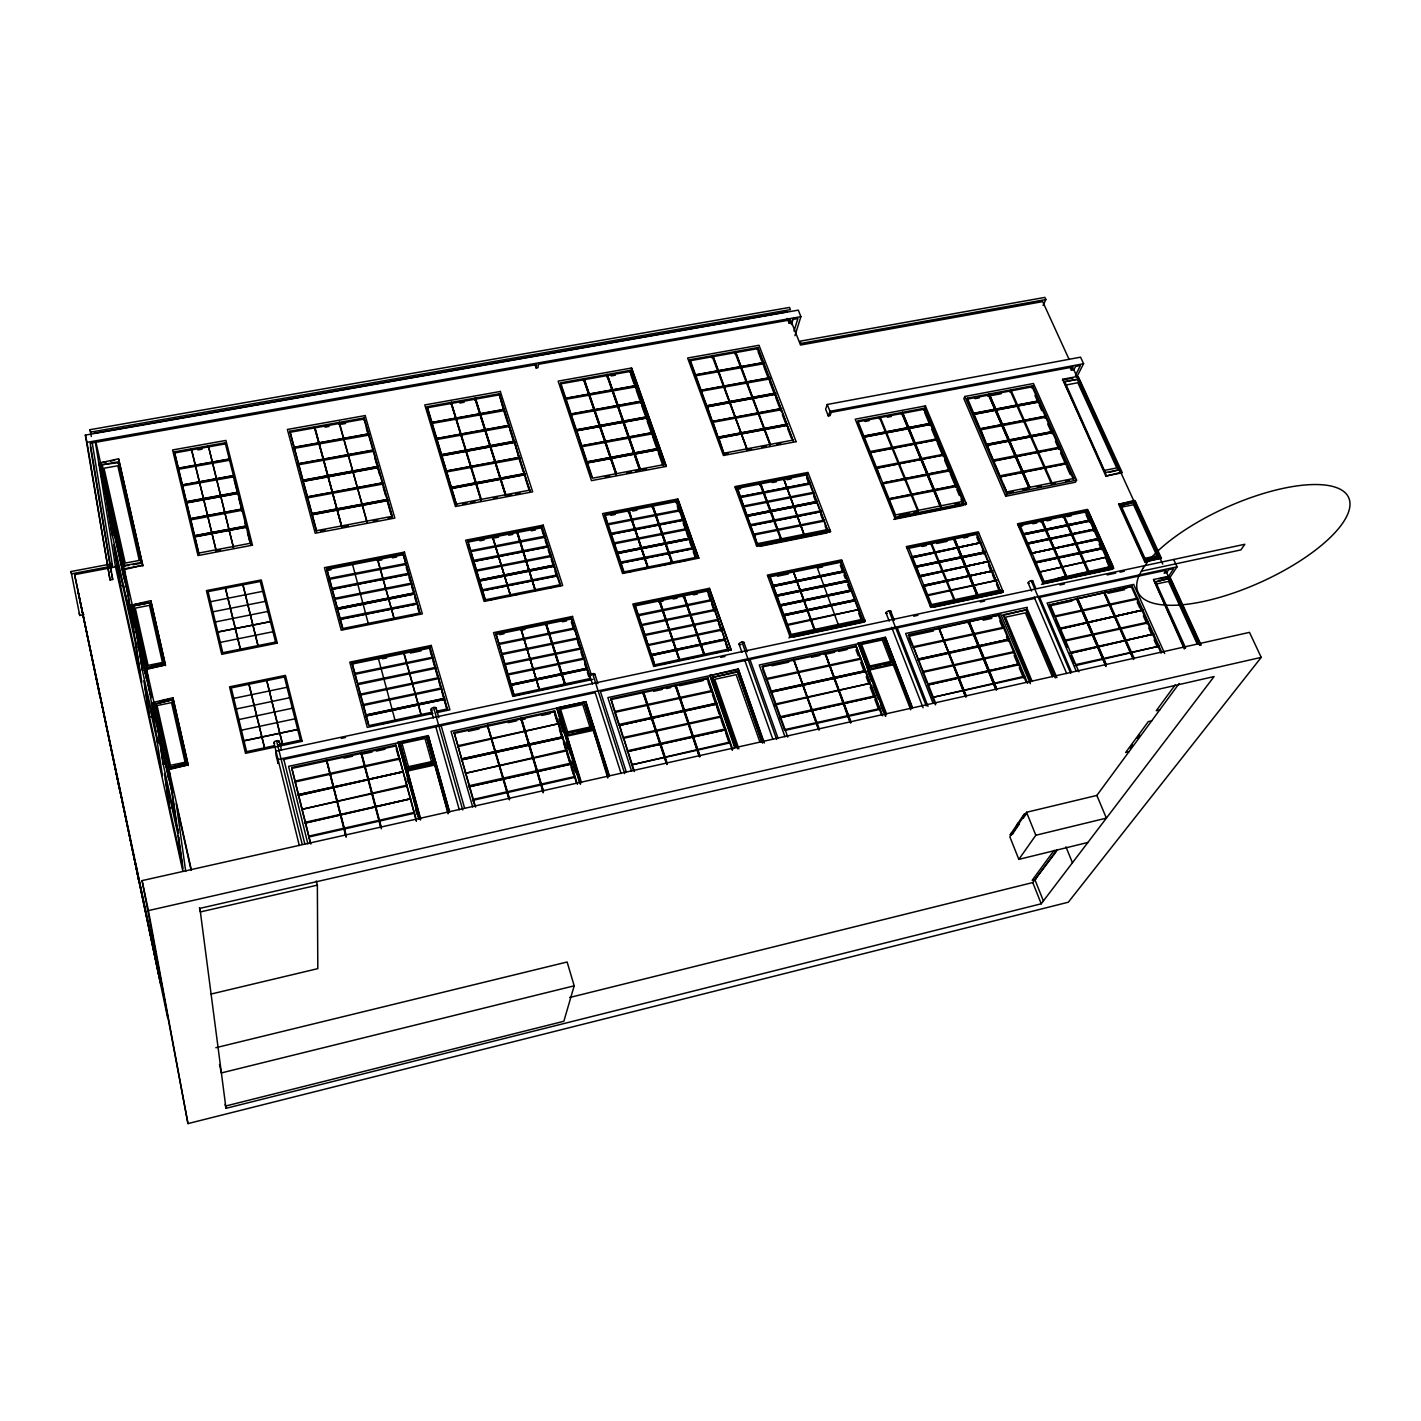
<?xml version="1.0" encoding="UTF-8"?>
<svg xmlns="http://www.w3.org/2000/svg" width="1421" height="1421" viewBox="0 0 1421 1421"><rect width="100%" height="100%" fill="white"/><g stroke="black" fill="none" stroke-linecap="round" stroke-linejoin="round"><path stroke-width="1.5" d="M326.759 568.56L342.87 628.508L420.012 612.966L403.031 553.71L326.759 568.56L326.741 570.638L330.969 569.803M326.688 760.892L326.706 759.969L346.227 835.779M332.034 588.223L332.034 590.283M334.717 598.205L334.699 600.248M339.264 424.613L339.477 422.339M337.434 609.36L337.416 608.206L414.257 592.912L414.221 594.049L337.434 609.36L414.186 593.925M340.116 620.426L340.116 618.277L417.152 602.984L417.081 603.996L340.134 619.414M352.301 564.617L352.319 563.586L368.483 624.334M352.124 664.051L352.159 663.074L429.817 647.106L447.437 709.843L429.728 648.1L352.124 664.051L357.097 682.524M354.877 673.234L354.895 674.353L432.606 658.136M364.025 420.172L364.078 417.952L289.848 431.22L303.082 481.47L377.986 467.651L377.968 466.337L303.01 480.156L303.099 482.554M357.648 685.668L357.666 683.59L435.625 667.39L435.572 668.492M360.437 696.059L360.454 693.999M366.991 521.081L366.955 522.146L339.282 422.374M361.378 753.414L361.414 752.491L381.432 827.875M366.05 716.966L366.085 714.941L444.507 698.35L444.4 699.31L366.085 716.024M377.453 560.762L377.737 558.631M382.64 485.165L382.675 482.785L307.469 496.799L307.54 498.096M378.146 658.705L378.181 657.71L395.233 720.962M394.185 619.165L377.542 558.666M419.941 613.961L403.031 553.71M395.038 720.998L395.091 720.056M405.784 563.355L405.767 564.51L329.37 579.342M416.371 821.285L395.855 745.066L291.731 767.5L291.785 769.347M408.609 573.16L408.538 574.191L332.034 589.253L342.852 629.503M403.742 654.406L403.866 652.434L421.202 715.438L421.291 714.479M403.937 654.37L404.079 652.399M449.587 811.746L428.254 735.616L398.075 742.117L418.946 819.153M400.029 743.112L406.761 767.66L400.029 743.112L426.655 736.717L433.458 761.834L426.602 737.375M399.496 758.405L399.372 760.253L399.461 758.228L295.106 781.053M427.117 408.893L427.277 406.655L499.304 393.777L529.962 491.133L499.162 394.896L427.188 407.774L456.603 505.094L427.277 406.655M417.117 602.841L417.046 603.872L340.099 619.272M405.145 768.797L435.465 762.171M431.86 424.595L432.02 422.374L504.277 409.319L504.206 410.633L431.931 423.476M420.563 820.041L407.223 769.827L434.524 763.876L448.219 812.652M406.868 785.316L406.726 787.127L406.815 785.156L301.963 809.331L406.743 786.062M436.851 439.728L436.869 438.414L509.357 425.199L509.073 427.401M410.58 798.904L305.408 823.114M441.647 456.976L441.771 454.578L514.473 441.185L518.683 457.473M414.221 813.451L414.257 812.386L308.854 836.116L308.872 837.875M451.203 404.576L451.416 402.338M429.639 649.095L429.817 647.106M446.656 472.163L446.691 470.866L519.624 457.278L519.535 458.574L446.585 471.95M432.641 658.278L432.695 657.159L354.913 673.376M449.551 812.297L428.254 735.616M438.521 678.758L438.574 677.657L360.49 694.123M441.469 689.078L441.54 687.977L363.296 704.567L363.279 705.527L441.434 688.954M448.077 813.86L434.524 763.876M475.005 400.313L475.236 398.075L505.592 494.739M475.182 400.278L475.413 398.04L505.787 494.686M473.495 562.414L473.744 560.336L547.991 545.859M474.863 806.098L454.134 732.508L554.634 710.837L577.406 784.303M499.304 393.777L503.371 409.603M457.882 745.545L457.811 746.647L558.613 723.68L457.935 745.723M553.799 567.245L554.137 565.061L479.659 579.892L479.57 581.047L553.995 566.215L479.516 580.923M482.412 591.9L482.625 589.733L557.281 574.919L556.908 576.944M492.572 537.316L510.565 595.701L492.519 536.303L510.565 595.701L510.512 594.724M492.43 538.364L492.696 536.268M485.52 600.746L467.918 541.099L541.863 526.711L560.407 584.67L560.229 585.701L541.685 527.759L467.811 542.129M465.413 773.131L465.537 772.225M469.196 787.643L469.392 785.671L570.851 763.166L570.691 764.249L469.321 786.737L570.638 764.072M522.626 693.839L514.207 695.633L495.876 633.535L571.1 618.082L592.486 684.123M473.069 801.16L473.264 799.206M791.746 322.869L789.206 323.313L790.254 319.903L538.47 364.273L537.973 367.684L536.143 368.021L536.641 364.593L90.198 443.263L112.721 579.466L110.039 579.981L85.367 435.092L798.3 310.133L800.893 316.67L794.943 335.693M487.35 727.161L487.883 725.225M524.58 475.875L524.829 473.513L451.647 487.279L451.452 489.428L451.718 487.492L524.9 473.726M516.853 533.603L517.351 531.472L535.468 590.692L517.191 532.52M507.99 675.082L508.096 673.98L583.942 658.189L583.729 659.149L507.954 674.957M521.098 628.366L520.761 630.338L524.917 629.485M541.508 528.807L541.863 526.711M514.207 695.633L495.876 633.535M565.416 400.438L565.789 398.217L635.933 385.553L635.524 387.969M544.563 538.346L544.882 536.143L470.813 550.638M473.655 561.508L547.813 546.907L547.955 545.735M570.674 416.14L571.064 413.937L641.404 401.095L640.924 403.298M520.797 719.95L521.383 718.014L543.55 791.337M551.028 555.38L550.886 556.535L476.568 571.118M583.48 380.899L584.067 378.625L616.483 473.637M545.611 625.24L546.161 623.197L565.238 683.856M581.598 447.011L581.722 445.714L652.505 432.535L651.99 434.702M586.695 463.939L587.122 461.789L658.118 448.414L657.674 450.794M586.766 464.152L587.175 461.985L658.189 448.627M606.749 376.725L607.193 374.487L640.214 469.125L607.193 374.487L606.927 376.689M514.349 694.691L590.443 678.492L590.23 679.469L571.1 618.082M554.243 712.72L554.634 710.837M609.325 775.617L585.932 701.69L556.801 707.96L579.697 782.793M573.889 630.018L574.262 627.904M630.089 372.551L630.551 370.313L560.62 382.817L592.61 478.184L663.838 464.631L630.551 370.313M577.086 640.018L577.459 637.905M607.069 522.981L604.778 514.473L676.503 500.512L696.521 557.263L624.032 571.864L604.778 514.473M580.674 647.958L580.496 649.06L504.864 664.744L505.006 663.767L580.709 648.083M686.148 529.749L614.067 543.888L607.691 524.846L607.922 523.816L679.789 509.873L679.238 511.969M562.325 738.796L562.663 736.771L461.701 758.85L461.47 760.679M564.546 733.982L556.801 707.96M584.28 703.431L591.829 727.268L584.422 702.756L558.755 708.28L566.073 732.899L559.235 710.944M579.963 779.827L566.695 734.994L593.037 729.239L608.135 776.807M583.694 659.024L583.907 658.047M610.693 535.522L611.101 533.319L683.11 519.269M640.995 403.511L641.475 401.29L571.135 414.133M566.606 751.016L566.748 749.933L465.466 773.308L566.553 750.856M613.89 545.042L614.298 542.858L686.432 528.701L685.863 530.779M586.713 670.126L587.157 668.19L511.205 684.247L511.045 685.206L586.926 669.149M586.749 670.25L587.193 668.314L511.24 684.371L511.08 685.348L586.98 669.291M646.448 418.946L646.946 416.762L576.375 429.764L586.98 463.068L657.923 449.711L586.909 462.855M646.519 419.159L647.017 416.957L576.446 429.977M628.153 511.933L628.633 509.837L648.136 567.015M628.331 511.897L628.81 509.802L647.887 568.027L628.384 510.885M585.932 701.69L451.043 731.353L472.678 806.95M652.061 434.915L652.576 432.73L581.793 445.928M574.83 777.553L574.99 776.488L473.317 799.366M607.797 778.033L593.037 729.239M593.8 727.605L564.688 733.325M652.026 507.279L652.719 505.148L672.488 562.094L672.204 563.125L664.033 564.776M663.838 464.631L663.571 465.715L630.32 371.432L560.442 383.936L565.682 399.532M689.824 360.792L690.109 359.673L758.015 347.523L793.238 441.043L757.695 348.642L689.824 360.792L700.34 389.372M614.192 710.571L610.906 698.723L707.942 677.817L732.739 749.453M634.867 605.932L635.116 604.937L708.049 589.946L728.582 650.019L707.747 590.958L634.867 605.932L638.171 615.79L711.175 600.692L711.441 599.573M695.437 376.068L695.722 374.966L763.841 362.657M638.171 615.79L638.384 614.654L711.477 599.698M614.831 712.56L615.009 711.441L712.33 690.499M641.741 624.689L648.171 645.596L648.438 644.619L721.886 629.183M712.099 357.879L712.685 355.623L747.126 449.818M712.276 357.843L712.862 355.605L747.304 449.782L751.46 448.983M675.934 502.625L676.503 500.512M622.576 736.54L619.201 724.408L716.699 703.111L716.095 705.136M644.814 635.613L645.045 634.512L718.404 619.307M711.761 420.474L707.107 405.873L775.617 393.244L774.925 395.447M658.829 601.953L659.38 599.946L679.7 659.522L675.33 661.351M648.385 644.495L648.118 645.471L721.566 630.16M633.553 770.519L623.41 737.463L721.193 716.113L720.536 717.96M682.79 520.193L610.87 534.349L682.826 520.317L683.075 519.145M685.828 530.655L686.396 528.594M635.116 604.937L654.903 665.703L651.759 654.53L725.349 638.97L724.746 641.049M734.693 353.829L735.492 351.555L770.324 445.395L735.012 352.71M642.701 693.643L643.233 691.743L667.017 763.663M642.949 693.59L643.482 691.69L667.266 763.592M725.332 729.932L627.46 751.656L627.656 750.572M723.431 452.198L718.564 437.046L787.483 424.08L786.843 426.442M693.093 547.582L692.844 548.737L620.551 563.213L620.746 562.077L693.146 547.707M631.67 764.676L631.919 763.752M683.11 596.962L683.679 594.955L704.283 654.282M690.109 359.673L724.159 454.187L728.334 453.388M683.288 596.927L683.874 594.919L704.461 654.246M757.357 349.779L758.015 347.523M215.832 1047.721L567.121 961.999L574.191 985.819L563.853 1021.273L225.69 1106.018M763.184 364.877L763.77 362.462L695.651 374.771L695.366 375.872L763.503 363.776M675.011 686.68L675.579 684.78L699.736 756.15M675.259 686.627L675.828 684.727L699.985 756.079M769.294 378.803L769.631 377.702L701.317 390.171M769.027 380.118L769.702 377.897L701.388 390.366M746.309 514.438L737.108 487.456L757.411 544.634L754.231 534.03L824.446 520.104L824.056 521.134L753.894 535.06M707.427 591.953L708.049 589.946M791.426 324.61L793.362 318.322M740.181 497.759L740.501 496.711L810.148 482.962L809.828 484.135L740.146 497.652L740.465 496.586L810.201 483.087M794.002 331.111L797.892 318.553L792.811 319.441M743.592 507.066L743.876 505.894L813.736 492.288L813.363 493.336L743.556 506.942M714.319 611.456L714.887 609.343M820.823 510.672L820.468 511.826L750.483 525.77L746.984 516.267L747.322 515.237L817.253 501.4L816.915 502.554L747.037 516.391L747.357 515.343L817.288 501.524M780.875 410.882L781.479 408.502L712.774 421.309M759.56 485.058L760.413 482.927L781.319 538.861M717.765 621.279L718.369 619.183M750.093 526.676L750.768 524.615L820.858 510.796M750.146 526.8L750.821 524.74M721.246 631.137L721.85 629.041M753.947 535.184L754.285 534.154M707.303 679.718L707.942 677.817M764.356 742.952L738.21 668.918L709.825 675.65L734.888 747.926M736.522 747.357L712.276 677.48L737.304 671.458L762.597 743.13M711.69 692.4L712.276 690.34M1076.585 377.364L1083.584 363.723L1080.564 357.168L827.253 404.488L825.619 409.159L828.319 415.98L830.077 415.66L831.232 412.374L1073.086 366.955L1071.416 370.242L1073.85 369.78L1075.519 366.494L1080.422 365.57L1075.431 375.357M782.811 613.694L769.649 575.949L791.16 634.441L862.618 619.254L840.362 561.437L862.174 620.231L862.618 619.254M806.293 474.987L806.666 473.921L827.661 530.495L806.293 474.987L736.789 488.504M761.62 741.726L737.304 671.458M763.379 741.531L738.21 668.918M828.319 415.98L829.971 411.326L827.253 404.488M772.491 587.601L773.148 585.47L843.985 570.851L843.577 571.846L772.793 586.482M724.994 730.856L725.598 728.849L627.709 750.732M804.179 535.22L783.61 478.415L804.375 535.184L808.602 534.332M804.375 535.184L783.433 478.451M779.969 605.985L780.289 604.884L851.357 590.035L851.001 591.154L779.969 605.985L850.948 591.029M730.092 741.833L729.808 742.917L631.723 764.835L730.145 741.993M792.971 572.095L793.344 571.1L814.535 630.356L793.167 571.135L814.926 629.379M786.754 626.412L787.483 624.458L858.852 609.502L787.127 625.435L783.877 614.636L855.087 599.68L854.714 600.799L783.557 615.755L854.66 600.674M863.115 438.379L863.861 436.034L930.968 423.209L930.133 425.554M829.509 532.36L830.308 530.317L756.381 545.202M789.028 638.047L789.774 636.093L864.909 620.124L864.057 622.078L793.327 637.123M879.155 418.786L880.167 416.584M775.919 704.052L775.173 705.917L775.848 703.892L870.309 683.27L775.493 704.834M793.771 659.308L819.011 730.216M879.919 478.131L876.437 467.367M901.429 414.559L902.477 412.374L941.039 505.769L940.4 506.853L901.873 413.475M779.756 718.706L780.449 716.681L875.105 695.864M847.289 581.544L847.662 580.425L776.719 595.15L776.399 596.269L847.289 581.544L776.346 596.145M923.774 410.332L924.662 408.164L857.751 420.829L895.532 514.935L963.616 501.24L924.662 408.164M888.693 499.997L889.12 498.966L957.008 485.449M838.514 625.258L816.738 566.286M858.391 610.373L858.817 609.378M937.38 438.538L936.919 439.604L869.67 452.606L863.453 437.117L930.506 424.275M936.528 440.883L937.469 438.752L870.078 451.541L869.741 452.819L937.007 439.817M964.823 396.477L963.864 398.644L1005.695 496.266L1075.466 482.199L1076.603 480.12L1033.476 383.51L964.823 396.477L1006.743 494.188L1005.695 496.266M881.571 714.923L856.046 645.898L762.295 666.094L787.785 737.108M912.531 707.64L885.336 637.247L858.124 643.109L885.549 716.379M966.866 399.212L967.346 398.129L1032.694 385.766L1074.01 478.415L1073.441 479.463L1032.161 386.849L966.866 399.212L973.367 414.328L1038.822 401.823L1039.355 400.74L973.847 413.245L973.367 414.328M942.993 456.319L943.846 453.992M859.705 644.104L868.426 666.911L859.705 644.104L883.969 638.26L892.477 661.671L883.649 638.953M860.717 658.118L860.344 659.237L766.381 679.469M949.885 470.617L950.365 469.569L882.672 482.909L881.819 485.005L882.761 483.104L950.454 469.765L949.494 471.861M988.075 396.175L989.069 394.008L1029.657 487.332L1029.124 488.38L988.572 395.091M988.252 396.157L989.247 393.972L1029.834 487.296L1029.301 488.344L988.75 395.074M867.041 667.941L894.679 661.298L885.958 663.82M869.084 669.38L893.916 663.5L911.394 708.528M912.193 707.942L885.336 637.247M956.031 487.527L956.919 485.236L889.049 498.753L888.605 499.801L956.528 486.479M931.537 542.715L930.897 543.781L954.237 600.657M1043.085 305.515L1045.874 299.547L1044.897 297.398L800.147 341.164L801.035 343.402L1045.874 299.547M919.991 575.825L988.803 561.455L919.476 576.713L919.955 575.7L988.767 561.331L919.529 576.819M869.794 684.052L870.238 683.11M1009.834 392.072L1011.024 389.869M989.229 451.292L987.151 444.24L1053.032 431.398L1052.037 433.725L1047.721 424.044M1052.57 432.659L986.742 445.501L987.24 444.436L1053.121 431.593M963.616 501.24L963.118 502.27L924.218 409.248L857.343 421.913L862.689 435.217M923.774 585.257L923.366 586.376L992.764 570.887L923.774 585.257L992.764 570.887L923.313 586.251L926.403 593.942M965.214 505.006L966.209 502.927L894.608 517.351M762.668 669.131L780.129 717.783L874.661 696.805L875.052 695.704M910.737 709.79L893.294 664.797L893.916 663.5M953.864 539.056L977.275 595.754L977.79 594.76L954.361 538.044L953.704 539.092L977.097 595.79L968.785 597.548M927.203 595.95L927.629 594.848L996.725 580.372L927.149 595.825L931.075 605.577M1059.48 448.148L993.457 461.168L993.883 459.907L1060.03 447.082L1058.929 449.196M1031.628 387.933L1032.694 385.766M780.786 719.594L784.676 730.465L879.492 709.47L879.883 708.369M879.492 709.47L879.936 708.546L785.067 729.559M1038.378 403.084L1039.444 400.935L973.936 413.458L973.438 414.523L1038.911 402.019M976.564 534.385L977.062 533.372L1000.171 590.87L976.564 534.385L908.143 548.453M1073.601 369.247L1077.242 377.204L1078.45 376.974L1122.288 472.749L1105.858 476.071L1062.677 379.265L1077.633 376.423L1121.062 472.998M1007.045 492.821L967.346 398.129M1045.181 418.342L1046.176 416.016L980.472 428.698L985.002 441.469M1064.755 381.698L1077.935 379.212L1064.755 381.698L1105.52 473.157M954.059 600.692L954.734 599.662L931.359 542.751M922.691 672.577L923.188 671.636M919.476 576.713L916.136 566.197L984.824 551.934L983.794 553.941L982.266 550.247M927.131 685.988L928.037 683.963L1019.532 663.838L927.611 685.046L1018.964 664.779M1059.942 446.887L1059.391 447.952L993.368 460.955M968.216 623.446L969.229 621.51L996.938 689.309M996.157 581.242L996.672 580.248M1051.256 483.922L1051.984 482.856L1010.846 389.887M1066.905 462.5L1066.354 463.548L1000.135 476.728L995.126 465.058M1065.874 464.791L1066.993 462.695L1000.65 475.68L1000.224 476.941L1066.443 463.743M1026.584 545.184L1027.632 543.053L1094.543 529.145L1027.134 544.172L1023.937 536.712M1040.794 522.093L1041.895 520.068L1066.372 575.931L1055.448 579.129M1041.522 521.045L1042.073 520.033L1066.194 575.967L1065.608 576.962M1098.113 539.5L1031.078 553.373L1098.664 538.381L1097.527 540.513M1031.131 553.497L1098.717 538.506M908.126 635.542L999.229 615.044L1027.614 683.306M1000.508 613.677L1030.314 683.661M1030.616 681.814L1003.333 614.742L1026.495 609.751L1055.288 677.906M1062.997 517.546L1064.311 515.468M1003.67 627.94L1004.274 627.141L913.366 646.697L926.741 682.844M1106.941 556.943L1039.124 572.148L1106.995 557.068L1105.787 559.057M1039.177 572.272L1039.728 571.278M1026.797 608.01L1056.922 677.693M1008.786 640.267L917.806 660.161L918.232 659.042L1009.265 639.148L917.753 660.001M1002.96 615.435L1026.495 609.751M1085.271 512.963L1086.426 510.921L1111.151 566.411L1043.227 581.722L1033.511 559.057M1105.858 476.071L1121.489 472.269M1013.795 652.328L1014.416 651.546L923.117 671.476M1109.357 472.394L1119.339 469.729L1077.935 379.212M1089.339 522.111L1090.511 520.086L1023.635 533.745L1023.156 534.882L1089.925 521.098M1054.968 615.968L1137.564 598.205L1136.942 599.182L1054.4 616.927L1049.337 605.097L1132.271 586.376L1161.792 652.257M1093.424 531.294L1094.596 529.269L1027.667 543.159M1118.664 504.313L1135.184 500.92L1161.472 558.346L1144.793 561.899L1118.664 504.313L1134.384 500.441L1160.229 558.613M1134.189 502.217L1120.299 505.698L1134.189 502.217L1159.021 556.499L1144.971 560.087L1159.021 556.499M1024.044 676.982L1024.665 676.201L932.496 697.445L1024.115 677.142M1102.234 548.772L1035.145 562.876L1035.643 561.757L1102.785 547.653L1101.595 549.643L1099.143 544.154M1059.551 628.988L1142.839 609.946L1059.551 628.988L1067.384 647.283M1064.809 641.262L1065.395 640.32M1102.43 569.128L1111.151 566.411M1017.987 524.971L1087.953 510.619L1113.762 568.507L1043.103 583.551L1017.489 523.781L1087.598 509.393L1113.407 567.263L1112.181 569.235L1041.451 584.297M1104.987 592.255L1104.17 593.268L1132.981 658.562M1075.857 664.762L1075.271 665.703L1159.074 646.182L1075.804 664.602M1144.793 561.899L1160.673 557.92M1049.337 605.097L1132.271 586.376M1136.871 599.023L1137.493 598.046M1200.408 644.761L1169.039 576.198L1153.55 579.519L1184.261 648.935M1169.039 578.436L1154.953 582.059L1169.039 578.436L1199.431 644.885M1167.565 577.832L1173.693 568.613L1168.63 569.697L1166.659 572.681L1164.119 573.231L1166.09 570.247L1039.621 597.353L1071.452 671.991M1169.732 577.814L1177.068 566.819L1173.746 559.608M1147.546 622.86L1148.257 622.061L1065.324 640.16M1026.584 812.261L1009.851 836.827L1018.839 859.368L1087.882 842.458M1023.12 818.407L1025.962 814.233L1023.742 814.766L1010.1 834.891L1012.267 834.376L1019.39 823.896L1017.187 824.429M1153.586 633.944L1069.96 653.305L1070.546 652.346L1153.657 634.086L1070.031 653.447M1158.346 646.964L1159.003 646.022M1018.839 859.368L1035.82 835.246L1106.391 818.123L1096.852 795.423L1179.128 683.519M1175.167 684.922L1156.268 710.713L1159.714 709.932M1054.116 850.344L1032.161 880.31L1035.785 879.421M1130.086 747.908L1132.43 744.693M1137.209 738.192L1139.589 734.941M1056.993 849.634L1032.765 882.601L1041.22 903.792L225.992 1108.327L225.104 1104.277M1056.496 851.268L1034.754 879.883M1041.22 903.792L1214.085 676.556L199.917 908.356L225.992 1108.327M1261.226 657.372L1068.308 902.211L187.963 1123.602L142.082 880.611L1249.485 632.363L1261.226 657.372L148.441 910.595L187.963 1123.602M569.643 997.506L1032.783 882.548M574.191 985.819L221.374 1072.926L219.527 1064.507M1016.85 824.926L1019.035 824.411M1016.512 825.441L1017.827 825.121L1017.365 823.985M1010.42 834.411L1012.605 833.878M1097.261 795.334L1026.53 812.279L1035.82 835.246M1023.404 815.281L1025.607 814.748M211.09 994.043L317.807 968.642L317.363 885.141L316.332 881.002M1129.002 751.709L1125.663 752.491L1148.275 721.637L1151.685 720.838M317.363 885.141L200.379 911.927L199.455 907.717M308.872 836.987L414.186 813.274M473.193 800.272L574.777 777.376M305.391 822.226L410.527 798.726L305.355 822.937M627.407 751.478L725.261 729.772M780.076 717.605L874.59 696.645M623.162 738.387L720.856 717.037M922.638 672.417L1013.866 652.488M1064.738 641.102L1147.617 623.02M406.815 767.02L433.529 761.194M566.215 732.241L591.989 726.611M868.728 666.236L892.797 660.996M405.18 768.281L435.519 761.674M593.925 727.09L564.652 733.485L580.461 784.339M867.29 667.426L894.608 661.458M577.086 731.247L585.434 729.417M873.347 666.573L879.652 665.188M298.517 794.712L403.173 771.816L298.534 795.6M407.134 771.088L434.4 765.12M461.754 759.009L562.716 736.948M566.411 736.256L592.735 730.501M716.752 703.271L619.005 725.509L716.433 704.212M771.354 691.334L865.531 670.748M893.294 664.797L868.728 670.161L872.654 680.428M918.286 659.202L1009.319 639.308M1060.208 628.189L1142.91 610.106L1059.622 629.148M298.499 795.44L403.12 771.656L298.463 794.534L298.517 796.328M461.576 759.773L562.467 737.694M618.952 725.349L716.362 704.034M770.928 692.116L865.034 671.529M461.63 759.933L562.521 737.872M766.754 678.51L860.771 658.278M295.142 781.976L399.39 759.151M712.01 691.441L614.778 712.383L618.366 723.52M912.886 647.656L1003.723 628.1M1177.068 566.819L277.912 759.507L278.072 763.486L276.029 755.173L275.852 751.176L1244.832 544.279L1240.853 549.927L1141.4 571.189M283.223 759.542L595.292 692.631M1034.985 598.348L600.426 691.53L626.324 772.1M428.201 736.273L288.587 766.328L307.895 843.896M737.961 669.593L607.851 697.604L631.563 771.088M885.017 637.94L759.276 664.992L784.96 736.7M1027.188 607.318L905.621 633.5L933.046 703.271M1158.897 578.969L1169.82 576.606L1201.189 645.134M999.229 615.044L908.587 634.565L935.888 703.892M712.276 677.48L737.073 672.133M395.784 745.989L291.749 768.424L294.609 779.88M454.027 733.431L554.439 711.779L576.606 783.291M610.657 699.665L707.622 678.758L732.383 750.377M761.94 667.053L855.62 646.857M343.882 758.104L352.479 756.256M361.343 754.338L361.147 752.544L381.379 828.763M363.492 753.876L372.089 752.011M376.387 751.087L384.984 749.24M468.539 731.211L479.001 728.955M508.345 722.632L516.658 720.838M521.045 719.896L525.202 718.99M541.792 715.42L550.105 713.626M653.642 691.299L662.186 689.451M666.467 688.528L670.73 687.604M679.522 685.704L703.04 680.641M771.976 665.774L788.619 662.186M811.586 657.23L819.846 655.436M824.216 654.495L834.553 652.275M838.674 651.386L846.934 649.592M909.813 636.04L933.508 630.924M983.19 620.213L991.751 618.366M1048.769 606.074L1071.931 601.065M1107.971 593.303L1124.722 589.679M1156.801 583.907L1168.595 581.367L1197.068 643.66M1000.704 589.893L931.554 604.6L908.587 547.44M172.172 699.825L155.511 703.963L172.172 699.825L186.577 763.219L169.703 767.482L184.535 764.338M801.586 633.109L812.368 630.817M821.16 628.952L831.889 626.661M855.726 621.599L860.025 620.675M935.249 604.689L945.693 602.468M981.431 594.866L985.606 593.978M1075.91 574.777L1086.035 572.627M1092.287 571.295L1088.22 572.148L1063.743 516.48M168.619 768.21L167.056 768.548L168.566 777.98L170.111 777.66L168.886 768.974L188.158 764.871L172.9 697.764L152.42 702.667L171.817 791.621L176.151 821.995M274.502 745.705L246.597 751.638L231.25 687.906L284.413 676.982L300.417 740.199L278.445 744.87M432.339 712.134L368.963 725.616L352.159 663.074M436.691 711.211L447.526 708.901M655.17 664.726L728.902 649.042M930.258 606.216L1002.977 590.745L1001.912 592.717L933.579 607.264M1042.57 582.326L1113.407 567.263M380.97 724L391.024 721.85M427.916 713.999L432.25 713.076M526.854 692.951L531.063 692.045M541.774 689.771L550.158 687.995M554.35 687.089L564.83 684.869L545.788 624.245M567.139 684.371L571.331 683.483M661.031 664.389L671.245 662.222M687.728 658.705L697.871 656.555M714.337 653.056L718.404 652.186M188.158 764.871L167.412 769.951L152.42 702.667M432.961 713.431L367.293 727.41L349.779 662.15L431.416 645.4M436.691 712.632L449.924 709.825L431.202 645.436M592.806 679.398L512.786 696.432L493.531 632.647L572.61 616.412M341.253 738.405L345.552 737.481M720.713 657.408L725.012 656.484M913.632 616.217L917.93 615.293M980.277 601.989L984.575 601.083M1060.03 584.972L1064.311 584.049M1107.119 574.919L1115.698 573.089M1119.979 572.166L1124.26 571.26M168.069 775.617L169.632 775.298L169.135 771.745M243.968 740.75L297.682 729.399M244.003 740.892L297.717 729.541M366.121 715.065L444.542 698.493L444.453 699.434L366.05 715.882M651.795 654.655L725.385 639.095L651.493 655.49M651.529 655.632L725.065 640.072M166.31 763.77L163.362 764.391L158.708 732.721M1145.166 558.275L1156.907 555.771L1133.567 504.704L1121.933 507.084M238.87 719.559L292.335 708.226M360.472 695.082L438.485 678.634M644.779 635.489L718.085 620.284M783.93 614.778L855.122 599.804M1102.838 547.76L1035.145 562.876L1102.181 548.648M241.428 730.199L295 718.795M776.754 595.275L847.715 580.55M916.172 566.322L984.877 552.059M984.309 552.947L915.675 567.21L984.362 553.053M1027.081 544.048L1093.957 530.157M236.312 708.955L289.671 697.729M577.494 638.047L501.933 653.607L501.649 655.561M641.706 624.565L714.941 609.485M357.666 684.691L435.536 668.367M501.791 654.584L577.299 639.024M641.439 625.542L714.621 610.462M780.342 605.009L851.41 590.159M1031.078 553.373L1098.06 539.376M154.463 704.692L152.917 705.011L172.35 793.344L177.181 827.324L162.811 762.509M495.734 634.53L570.905 619.076M1134.349 503.283L1135.574 503.016M382.373 658.811L386.636 657.923M410.367 653.056L421.078 650.854M499.748 634.672L503.922 633.802M562.414 621.776L566.553 620.924M663.039 601.083L659.024 601.918L659.557 599.911L679.593 660.445L659.291 600.905M673.074 599.023L677.089 598.188M693.359 594.848L697.374 594.014M154.001 712.401L155.546 712.099M773.202 585.594L844.021 570.976L843.612 571.97L772.846 586.607M912.371 556.854L980.97 542.698L911.909 557.867L912.335 556.73L980.916 542.573L911.873 557.743L914.911 565.345M1023.688 533.87L1090.511 520.086L1089.871 520.974L1023.102 534.776L1019.177 525.646L1085.839 511.951L1110.547 567.405M233.772 698.404L287.024 687.267M574.297 628.046L498.878 643.482L498.593 645.454M498.735 644.477L574.084 629.023M152.402 716.379L149.614 716.966L144.853 685.899M160.307 701.05L168.762 699.31M767.82 576.34L841.978 561.117M906.829 547.795L978.625 533.053M769.294 576.962L839.953 562.45M777.482 576.216L788.158 574.013M818.265 567.832L822.528 566.961M922.158 546.481L926.279 545.628M936.759 543.479L947.043 541.365M963.687 537.955L967.808 537.102M1018.644 526.658L1022.676 525.823M1032.747 523.763L1036.779 522.928M1046.975 520.832L1050.989 520.015M1067.189 516.676L1071.203 515.859M147.429 675.703L145.901 676.023L144.764 668.456L146.31 668.136M132.117 614.245L146.381 678.332L147.908 678.03L146.523 668.74L165.422 664.921L150.804 600.657L130.75 605.31L149.951 693.377L155.848 731.211L142.047 668.971M557.068 575.807L482.501 590.745L557.103 575.931M692.809 548.613L620.515 563.089L623.783 572.876M1105.201 470.244L1116.764 467.935L1077.846 382.746L1066.46 384.913M1007.578 491.79L1074.01 478.415M1105.947 472.429L1119.339 469.729M1009.052 492.412L1013.066 491.613M1023.102 489.588L1027.117 488.788M1037.277 486.728L1041.273 485.929M1055.43 483.087L1051.416 483.886L1010.349 390.988M1065.43 481.062L1069.445 480.262M757.748 543.604L828.052 529.465M899.209 515.13L909.493 513.07M913.614 512.235L917.717 511.418M954.93 503.922L959.015 503.105M163.895 663.341L147.358 667.39L133.663 605.843L150.093 602.646L163.983 664.051L149.436 666.982M1006.743 494.188L1076.603 480.12M783.06 539.465L787.287 538.612M485.645 599.733L560.407 584.67M387.809 620.444L392.072 619.592M409.284 616.11L413.547 615.257M487.581 600.337L495.876 598.667M514.686 594.866L518.789 594.049M549.909 587.779L554.03 586.944M627.798 572.077L631.812 571.26M641.866 569.235L645.88 568.436M656.058 566.375L660.037 565.576M678.208 561.917L688.208 559.892M146.381 678.332L145.084 669.753L165.422 664.921M760.057 546.375L827.342 532.804M893.72 519.411L963.047 505.432M750.43 525.646L820.432 511.72M270.399 621.545L217.804 632.025L270.434 621.688M337.452 608.348L414.31 593.037M479.694 580.017L554.172 565.185M689.451 539.092L617.282 553.48L617.513 552.449L689.736 538.062L689.167 540.122L689.789 538.186L617.567 552.574L617.318 553.604L689.487 539.216M220.291 642.399L272.974 631.723M473.619 561.384L547.76 546.783M332.07 589.378L408.573 574.315L408.644 573.285L332.07 588.365M949.974 470.813L882.246 483.957L895.106 515.965M746.984 516.267L816.862 502.448M215.37 621.954L267.841 611.439M334.752 598.33L411.468 583.143L411.397 584.173L334.752 599.342M476.692 570.087L551.082 555.504M943.935 454.205L876.366 467.172L875.94 468.22L943.384 455.057L876.011 468.433M132.419 615.471L133.929 615.169L135.865 623.819M210.503 601.705L262.761 591.331M405.82 563.48L329.37 578.311L329.37 580.372M470.688 551.668L544.74 537.316M607.691 524.846L679.522 510.921M212.937 611.812L265.283 601.367M79.256 613.215L79.736 615.471L83.91 614.654M134.338 604.618L144.693 602.593M404.594 552.076L324.45 567.654L341.218 630.214L422.357 613.854L404.399 552.13M543.337 525.113L465.626 540.211L484.099 601.403L562.716 585.559L543.142 525.148M735.296 487.794L808.265 473.619M150.093 602.646L133.663 605.843M736.451 489.57L740.661 488.753M772.278 482.589L776.452 481.772M787.074 479.712L791.266 478.895M402.96 554.758L326.759 569.59L331.502 587.299M604.564 515.521L676.218 501.577L696.219 558.275M377.649 560.709L381.858 559.892M392.374 557.849L396.583 557.032M479.961 540.797L484.064 539.998M494.472 537.973L498.54 537.174M508.7 535.202L512.786 534.403M531.312 530.797L535.397 529.997M610.835 515.308L615.169 514.455M632.647 511.063L636.945 510.21M986.654 445.306L1052.481 432.464M1046.265 416.211L980.561 428.893L980.064 429.959L1045.714 417.277M132.935 564.776L141.088 563.231L118.245 462.66L102.134 464.738L118.121 461.878L140.981 562.485L124.657 565.594L128.849 565.558M250.576 543.231L198.798 553.071L174.428 451.842L225.175 442.784L250.647 544.279M456.709 504.029L530.122 490.067M724.479 453.104L793.593 439.959M191.267 448.841L216.205 550.833L220.486 550.016M208.407 446.905L208.319 445.785L233.453 547.547L208.319 445.785L208.283 446.922M320.773 530.939L324.965 530.14M344.024 526.516L348.198 525.717M373.421 520.921L377.595 520.122M388.057 518.132L392.232 517.351L364.042 419.071L289.884 432.321M462.713 503.94L466.763 503.158M470.831 502.377L474.898 501.613M493.318 498.114L497.368 497.332M507.67 495.378L511.72 494.597M515.77 493.833L519.837 493.069M605.31 476.799L609.609 475.982M626.945 472.678L631.226 471.861M635.507 471.044L639.787 470.244L607.158 375.57M642.114 469.8L646.413 468.983M761.851 447.011L766.008 446.23M776.577 444.205L780.751 443.423M100.536 462.82L118.547 458.788L142.775 565.309L124.231 568.826L125.758 578.684L124.266 578.969L100.625 472.713L102.081 472.447M124.266 578.969L122.845 569.857L142.775 565.309M125.012 575.132L123.52 575.416L122.259 567.37M863.932 436.229L931.039 423.405M863.524 437.313L930.595 424.47M194.695 536.712L246.277 527.013M311.998 514.633L387.382 500.441M451.541 488.362L524.669 474.578M718.262 438.13L787.127 425.163M194.748 536.943L246.33 527.227M451.612 488.558L524.74 474.792M718.333 438.325L787.198 425.359M925.551 405.891L855.229 419.177L895.088 518.558L966.511 504.153L925.373 405.909M1062.304 380.029L1072.979 378.004M975.072 398.644L979.406 397.827M990.401 395.749L1001.201 393.706M71.05 571.526L112.046 563.764L112.543 566.055L71.53 573.835L71.05 571.526L79.736 615.471M865.016 421.469L869.066 420.705M887.361 417.223L891.393 416.46M167.696 1018.04L74.585 574.67L115.527 566.89L182.812 871.02M115.367 535.06L112.525 535.575L106.717 499.18M829.971 411.326L1083.584 363.723M194.659 535.877L246.259 526.161M312.034 513.78L387.489 499.57M718.635 437.259L787.554 424.275M238.923 498.735L242.121 511.382L241.925 509.002L190.485 518.594L190.751 520.956M190.538 518.807L241.979 509.233M307.54 497.013L382.746 482.998M446.745 471.079L519.695 457.491M781.568 408.715L712.845 421.504L717.552 436.194M190.645 519.891L242.05 510.299M307.487 497.883L382.693 484.081M581.526 446.798L652.328 433.831M712.472 422.392L781.213 409.799M707.019 405.678L775.529 393.049L775.191 394.15L706.734 406.779M237.733 492.43L186.471 501.879L186.684 504.046M303.064 480.369L378.022 466.55M441.824 454.791L514.544 441.38M186.524 502.75L237.751 493.3M303.028 481.257L377.915 467.438M441.665 455.679L514.331 442.268M646.697 417.845L576.18 430.865L646.768 418.058M237.804 493.513L186.577 502.963L178.478 469.285L229.403 460.297L229.278 458.983L178.353 468.184L178.531 469.498M441.736 455.892L514.384 442.482M706.805 406.974L775.262 394.345M182.421 485.076L233.506 475.751M298.623 463.868L373.35 450.226M436.94 438.627L509.429 425.394M182.492 485.946L233.577 476.852M298.588 464.756L373.297 451.327L373.279 450.013L298.57 463.655L298.605 465.839M436.78 439.515L509.269 426.495M570.869 415.039L641.244 402.409M701.033 391.272L769.365 378.998M178.407 468.397L229.332 459.196M294.218 447.473L368.696 434.027M432.091 422.57L504.348 409.532M565.86 398.413L636.004 385.748M294.183 448.379L368.661 435.128L368.643 433.814L294.165 447.26L294.218 449.48M565.611 399.319L635.755 386.867M132.792 627.46L127.57 592.841L99.061 463.086L106.575 461.736M110.607 461.026L114.639 460.297M365.375 415.536L287.379 429.462L315.213 533.23L394.825 518.079L365.179 415.571M500.476 391.432L424.79 404.932L455.466 506.533L532.662 491.826L500.299 391.45M197.892 449.906L202.084 449.16M314.752 429L314.734 426.762L341.751 526.942L314.538 427.916M324.965 427.17L329.05 426.442M341.502 424.204L345.587 423.476M459.853 403.031L464.187 402.25M611.137 375.943L615.346 375.197M90.074 429.675L789.525 307.416L790.396 309.618L90.607 432.126L90.074 429.675L91.317 436.442M93.946 433.245L787.358 311.75M85.367 435.092L86.983 442.357L800.893 316.67M1069.054 359.3L1042.677 301.607L800.52 345.037L790.449 319.583M1078.148 379.194L1162.733 564.101M1166.073 571.402L1199.928 645.418M1077.544 379.975L1118.913 470.458M1133.763 502.927L1158.559 557.192M1168.577 579.129L1198.027 643.535M1069.906 366.973L1071.416 370.242M1120.725 504.97L1145.433 559.394M1155.397 581.367L1185.647 647.976M1062.677 379.265L1106.284 475.325M1119.091 503.585L1145.237 561.206M1153.55 579.519L1184.812 648.438M1164.687 653.5L1133.674 584.404L1047.099 603.037L1076.23 671.156M1131.631 587.353L1161.135 653.198M1137.173 602.095L1139.802 607.975M1143.39 615.968L1146.907 623.819M1148.736 627.94L1151.401 633.855M1154.136 639.965L1156.801 645.933M1034.968 395.411L1037.454 401.024M1039.231 404.967L1041.735 410.616M1055.43 441.363L1058.84 449M1060.634 453.05L1065.786 464.596M1066.745 466.763L1070.244 474.614M1086.07 514.775L1088.468 520.175M1106.604 560.922L1109.925 568.4M1104.774 592.291L1134.26 658.527M1104.383 593.232L1133.621 659.468M1064.134 515.503L1088.823 571.171L1088.06 572.183L1063.565 516.516M1077.331 598.205L1106.266 664.797L1077.544 598.17L1076.727 599.182L1106 666.52M1076.94 599.147L1105.875 665.685M1041.344 521.081L1065.786 576.926M974.255 416.424L979.158 427.863M990.881 455.164L993.457 461.168M1003.635 484.881L1006.192 490.831M1019.727 524.615L1043.796 580.727M1027.916 546.019L1030.296 551.543M1049.906 604.12L1078.876 671.813M1055.306 619.076L1058.698 626.998M1070.883 655.472L1074.329 663.536M1032.836 581.438L1035.749 588.276M1031.22 580.674L1070.724 673.341M1028.165 582.983L1031.593 591.029M1034.168 597.069L1066.691 673.572M1026.104 610.444L1054.027 676.574M1052.393 676.787L1025.429 612.86L1005.393 617.194L1032.143 681.334M924.556 412.197L929.263 423.476M931.714 429.32L936.457 440.67M937.327 442.784L942.105 454.205M944.592 460.155L949.406 471.665M950.294 473.797L955.143 485.396M956.866 489.499L959.335 495.414M960.987 499.357L962.639 503.3M976.813 537.245L979.122 542.751M988.554 565.309L991.663 572.77M992.497 574.759L994.842 580.354M996.476 584.262L998.856 589.964M1003.333 614.742L1031.007 681.156M998.697 616.004L1026.317 682.471M999.816 620.959L1002.302 626.927M1006.512 637.07L1008.182 641.066M1014.15 655.454L1017.507 663.536M1019.266 667.763L1023.475 677.924M902.299 412.392L940.862 505.805M954.184 538.079L977.612 594.795M902.051 413.44L940.56 506.817M1065.91 846.809L1072.446 862.742M968.998 621.545L996.707 689.363M968.731 622.469L996.387 690.251M968.5 622.522L995.766 689.327M880.008 416.619L918.357 510.352M879.581 417.703L917.895 511.382M1024.257 813.824L1024.719 814.961M870.522 454.738L875.158 466.301M1018.058 822.972L1018.502 824.109M966.422 696.343L939.015 628.011L965.907 697.267M966.191 696.397L938.784 628.064L965.214 696.166M1034.897 879.688L1043.405 900.932M1011.29 832.972L1011.734 834.091M787.27 318.428L789.206 323.313M908.907 637.549L912.104 645.631M928.428 687.125L935.391 704.816M890.86 611.581L894.289 620.355M897.237 627.887L928.002 706.379M889.031 610.852L926.243 705.864M886.011 612.895L889.226 621.155M891.66 627.336L923.082 707.765M898.161 673.536L900.559 679.735M890.594 661.351L882.299 639.965L861.588 644.424L869.794 665.881M758.086 351.644L761.674 360.952M763.894 366.76L767.518 376.156M769.756 382L774.854 395.251M775.653 397.347L780.786 410.687M782.349 414.719L786.026 424.328M787.607 428.396L791.373 438.201M806.613 477.847L808.709 483.264M813.682 496.195L815.778 501.666M820.787 514.704L822.919 520.21M825.104 525.912L827.253 531.507M840.273 565.345L843.168 572.858M843.932 574.866L845.388 578.649M847.609 584.44L849.794 590.124M858.764 613.41L861.748 621.208M869.315 668.865L886.615 714.088M875.78 688.652L881.269 703.022M882.85 707.125L885.194 713.289M858.124 643.109L885.78 715.829M867.627 671.156L871.428 681.156M872.956 685.153L878.302 699.15M880.594 705.136L882.885 711.139M856.046 645.898L882.707 715.811M855.975 649.859L858.302 655.969M860.7 662.239L863.808 670.428M866.224 676.751L868.568 682.933M870.203 687.231L874.146 697.569M874.892 699.523L878.285 708.44M735.314 351.591L770.502 444.364M851.055 722.205L825.033 652.576L850.628 723.129M850.806 722.259L824.784 652.63L849.936 722.01M760.235 482.962L781.141 538.896M712.383 356.76L747.304 449.782M759.898 484.01L780.946 539.891M701.104 391.468L706.024 404.861M751.158 527.617L753.219 533.195M787.891 627.531L790.787 635.4M819.42 729.31L793.522 659.362L818.336 729.097M744 642.772L747.215 651.742M749.968 659.468L777.944 737.943M741.957 642.061L776.648 739.417M739.044 644.122L741.975 652.399M744.924 660.676L772.882 739.329M631.439 368.039L666.183 466.408M677.71 499.002L698.599 558.169M709.274 588.347L731.033 649.983M630.746 374.451L634.103 383.972M636.199 389.887L639.574 399.479M641.67 405.429L645.081 415.092M647.194 421.096L651.315 432.766M652.754 436.869L656.911 448.627M658.367 452.784L662.595 464.791M677.249 506.32L678.545 509.997M683.199 523.212L685.171 528.807M686.521 532.644L687.853 536.392M689.86 542.129L691.192 545.877M693.235 551.668L695.242 557.387M708.12 593.871L710.145 599.644M711.548 603.623L713.591 609.396M718.458 623.215L721.211 631.013M725.438 643.038L728.245 650.996M759.862 741.922L736.167 674.691L714.727 679.327L738.867 748.831M712.507 676.805L737.481 748.778M652.541 505.183L672.026 563.16L652.275 506.231M652.452 506.196L672.204 563.125M683.59 595.914L704.159 655.223L683.394 595.95M606.962 375.606L639.787 470.244M710.056 674.975L735.119 747.286M708.031 681.796L710.909 690.144M712.418 694.496L715.314 702.88M716.735 706.947L719.221 714.177M721.158 719.79L723.68 727.055M725.634 732.685L728.778 741.833M583.871 378.661L616.305 473.673M583.853 379.744L616.252 474.721M628.579 510.85L648.065 567.991M583.676 379.78L616.075 474.756M659.113 600.941L679.416 660.481M675.543 685.686L699.665 756.984M675.295 685.739L699.008 755.848M566.322 401.468L575.523 428.911M587.655 465.093L591.722 477.225M614.742 545.913L619.876 561.188M638.828 617.744L640.8 623.588M648.829 647.585L650.818 653.518M535.024 364.611L536.143 368.021M643.216 692.649L666.982 764.498M642.967 692.702L666.271 763.184M610.906 698.723L634.423 771.514M594.919 674.424L597.886 683.625M592.646 673.749L624.689 773.61M572.414 616.448L591.456 675.206M595.15 692.436L621.101 773.504M504.064 411.753L507.812 423.476M509.766 429.568L513.549 441.398M519.393 459.658L523.23 471.665M525.219 477.918L529.145 490.156M542.111 530.69L543.319 534.456M545.167 540.246L546.375 544.03M548.24 549.838L550.069 555.54M551.312 559.483L553.16 565.203M555.025 571.082L556.25 574.901M571.331 622.043L573.214 627.922M577.725 641.99L578.986 645.951M580.923 652.044L582.841 658.012M584.795 664.122L586.074 668.119M587.406 672.275L588.703 676.343M586.447 704.461L609.218 776.168M589.875 726.948L582.77 704.496L560.567 709.274L567.601 731.815M517.155 531.507L535.273 590.727L516.995 532.555M545.984 623.251L565.043 683.91M475.307 399.159L505.645 495.769L475.111 399.194M545.984 624.21L565.025 684.815M566.695 734.994L581.544 782.758M566.482 741.513L570.389 754.107M572.343 760.413L576.251 773.024M558.897 718.973L562.84 731.655M566.109 742.224L568.08 748.565M572.024 761.265L575.31 771.834M554.812 714.568L557.085 721.886M559.412 729.417L561.704 736.789M563.48 742.508L566.34 751.762M566.979 753.805L569.857 763.13M571.064 767.038L573.391 774.534M451.221 402.374L481.31 499.339M451.31 403.457L481.186 500.423M520.921 629.343L539.696 690.215M451.132 403.493L481.009 500.458M521.134 718.067L543.302 791.408M468.379 544.048L470.102 549.767M471.31 553.71L484.916 598.774M521.223 718.955L543.373 792.243M520.956 719.008L543.266 792.811M487.634 725.278L509.606 798.957M487.758 726.167L509.446 799.845M487.492 726.22L508.771 798.495M364.078 417.952L392.285 516.285L316.581 530.672L289.848 431.22M454.134 732.508L475.555 807.146M366.298 428.112L367.435 432.073M374.984 458.468L376.725 464.507M377.933 468.735L379.673 474.809M383.226 487.208L385.571 495.378M387.4 501.72L390.97 514.242M406.246 567.494L407.347 571.349M409.053 577.299L410.172 581.171M411.877 587.139L412.996 591.047M414.719 597.033L415.838 600.959M417.579 606.998L418.715 610.994M430.208 651.102L431.362 655.117M433.121 661.28L435.448 669.344M436.052 671.494L437.81 677.568M439 681.76L440.759 687.871M441.967 692.08L443.725 698.226M444.347 700.393L446.727 708.724M436.158 708.138L438.84 717.569M441.149 725.687L464.649 808.336M433.636 707.498L462.713 809.934M430.918 709.559L433.334 718.085M435.75 726.611L459.303 809.775M339.264 423.494L367.151 522.111M377.506 559.714L394.381 619.112M403.813 653.429L421.415 715.385M431.451 761.514L425.003 738.476L402.019 743.432L408.378 766.541M314.538 426.797L341.946 526.907M407.223 769.827L420.669 818.833M398.075 742.117L418.982 818.603M407.152 778.477L408.324 782.705M415.856 810.183L417.01 814.411M395.855 745.066L416.46 820.414M396.246 748.796L398.289 756.309M303.632 483.513L316.581 531.738M357.63 684.567L362.675 703.342M363.225 705.402L368.359 724.444M361.112 753.467L380.686 827.217M346.209 836.649L326.439 760.022L346.031 837.076M233.595 477.722L233.453 475.538L182.368 484.863L182.599 487.048M234.181 479.996L237.875 494.597L237.68 492.199L186.417 501.649L186.631 503.833M244.749 521.809L246.384 528.292L246.206 525.948L194.606 535.646L194.855 538.008M247.467 532.555L249.616 541.081M291.731 767.5L310.844 844.092M295.088 781.799L310.364 842.973M282.548 744L266.757 680.606L282.406 744.018M279.369 741.442L281.482 750.004M283.614 758.583L304.893 844.252M276.562 740.821L302.069 843.772M273.88 742.597L299.298 845.513M216.205 550.833L191.409 448.805L191.373 449.942M225.53 588.241L240.451 649.131M249.048 684.247L264.608 747.819M225.406 588.258L240.309 649.166M248.906 684.283L264.466 747.837M177.98 467.243L174.552 452.962L225.246 443.885L225.175 442.784M187.075 505.041L198.887 554.137M142.882 566.055L118.547 458.788M165.511 665.632L150.804 600.657M188.229 765.528L172.9 697.764M150.2 603.374L163.983 664.051M172.261 700.517L186.577 763.219M102.134 464.738L124.782 566.34M155.422 703.271L169.703 767.482M95.829 441.7L191.426 870.238M190.965 869.705L176.24 803.629L185.725 871.464M124.817 574.439L125.758 578.684M136.594 626.963L138.761 636.786M139.418 639.628L141.247 648.118M142.136 651.919L144.107 660.943M169.152 773.344L170.111 777.66M123.645 572.183L128.76 595.168M148.921 685.686L149.791 689.611M150.679 693.555L151.55 697.48M167.678 769.88L172.687 792.367L172.172 788.673M99.061 463.086L122.845 569.857M130.75 605.31L145.084 669.753M99.807 466.55L128.529 596.518L134.515 635.187L111.62 531.934M131.212 607.62L150.413 694.816M153.663 711.068L168.566 777.98M124.178 589.235L123.29 585.239L120.554 585.772L115.172 552.13M125.066 593.232L129.95 615.293M133.538 631.457L137.162 647.763M155.351 729.666L158.317 743.023L157.784 739.382M174.783 817.146L175.653 821.089M176.097 823.079L178.3 833.008M136.363 647.123L113.644 544.598L119.701 582.45M157.518 742.437L143.841 680.677L149.169 715.58L162.474 775.653L157.003 740.643M178.673 837.804L164.427 773.504L169.259 806.275L183.078 868.764L178.637 837.52M119.666 582.201L141.851 682.471L136.327 646.804M111.602 574.386L112.721 579.466M142.082 880.611L148.441 910.595M74.585 574.67L162.349 989.336M99.932 696.894L78.315 592.877L160.697 984.291M118.973 786.897L96.113 677.16M117.552 778.442L138.761 880.505L135.492 863.24M115.403 768.335L120.234 792.971M136.398 867.414L159.383 977.95L156.399 962.088M86.983 442.357L110.039 579.981M90.393 446.851L111.229 572.681M92.205 442.642L112.543 566.055M105.101 491.311L111.673 532.271M100.536 470.031L101.726 477.349M95.367 442.02L115.527 566.89M121.673 564.883L122.757 571.846M135.368 643.145L140.324 675.046M137.375 636.91L142.526 670.605L145.439 670.019L148.477 683.714L147.891 679.735M136.292 631.421L142.1 669.291M165.458 778.761L169.738 807.892L172.58 807.288L171.959 802.936M157.624 727.197L162.864 762.811M177.838 828.603L178.442 832.866M178.105 835.761L182.083 863.684M174.428 451.842L174.659 454.081M215.992 549.803L216.081 550.868M233.257 546.517L233.328 547.582M295.071 780.893L295.106 782.705M301.891 808.247L301.909 809.153M305.337 822.049L305.373 823.825M308.801 835.939L308.837 837.68M741.105 644.53A2.629 1.066 -19.5 0 1 739.115 643.713A2.629 1.066 -19.5 0 1 742.384 641.99A2.629 1.066 -19.5 0 1 743.805 643.109M432.712 710.02A2.735 1.137 -15.9 0 1 431.06 708.813A2.735 1.137 -15.9 0 1 434.737 707.374A2.735 1.137 -15.9 0 1 435.75 708.813M1029.248 583.267A2.576 0.995 -22.5 0 1 1028.591 581.953A2.576 0.995 -22.5 0 1 1032.126 580.585A2.576 0.995 -22.5 0 1 1032.179 582.13M274.715 743.272A2.806 1.172 -14 0 1 274.644 741.584A2.806 1.172 -14 0 1 278.516 740.767A2.806 1.172 -14 0 1 278.587 742.455M590.354 676.218A2.682 1.101 -17.8 0 1 590.425 674.709A2.682 1.101 -17.8 0 1 593.712 673.625A2.682 1.101 -17.8 0 1 594.76 674.762M887.29 613.428A2.593 1.03 -21.1 0 1 886.42 612.149A2.593 1.03 -21.1 0 1 889.99 610.746A2.593 1.03 -21.1 0 1 890.257 612.273M387.436 499.357L387.436 500.654L312.052 514.846L311.981 513.567L387.436 499.357M520.903 628.402L539.5 690.251L520.903 628.402M771.283 691.174L770.981 692.276L865.087 671.689L865.46 670.588L771.283 691.174M1142.857 568.453L1139.056 575.558A115.421 41.12 -24.2 0 0 1267.354 579.111A115.421 41.12 -24.2 0 0 1327.48 485.378A115.421 41.12 -24.2 0 0 1148.452 560.886L1142.857 568.453M302.14 741.282L245.531 753.325L229.545 686.84L285.443 675.366L302.14 741.282M731.229 649.948L653.713 666.449L632.807 604.049L709.452 588.312L731.229 649.948M865.211 621.421L790.254 637.372L767.376 575.096L841.676 559.838L865.211 621.421M1003.315 592.024L930.755 607.46L906.332 546.588L978.305 531.827L1003.315 592.024M185.085 762.242L170.431 765.351L157.056 705.562L171.55 702.596L185.085 762.242M162.456 662.47L148.068 665.365L135.279 608.117L149.489 605.346L162.456 662.47M275.585 642.061L222.777 652.701L208.07 591.633L260.256 581.491L275.585 642.061M277.273 643.109L221.729 654.299L206.418 590.603L261.269 579.946L277.273 643.109M698.795 558.133L622.576 573.498L602.522 513.603L677.888 498.966L698.795 558.133M830.575 531.561L756.842 546.428L734.87 486.604L807.981 472.411L830.575 531.561M252.458 545.184L197.999 555.558L172.598 449.96L225.939 440.439L252.458 545.184M666.378 466.372L591.473 480.635L558.151 381.13L631.635 368.003L666.378 466.372M796.133 441.665L723.431 455.502L687.622 358.021L758.992 345.267L796.133 441.665M139.294 560.425L125.208 563.089L103.999 468.22L117.819 465.751L139.294 560.425M258.054 645.596L242.938 584.848L257.911 645.614"/></g></svg>
